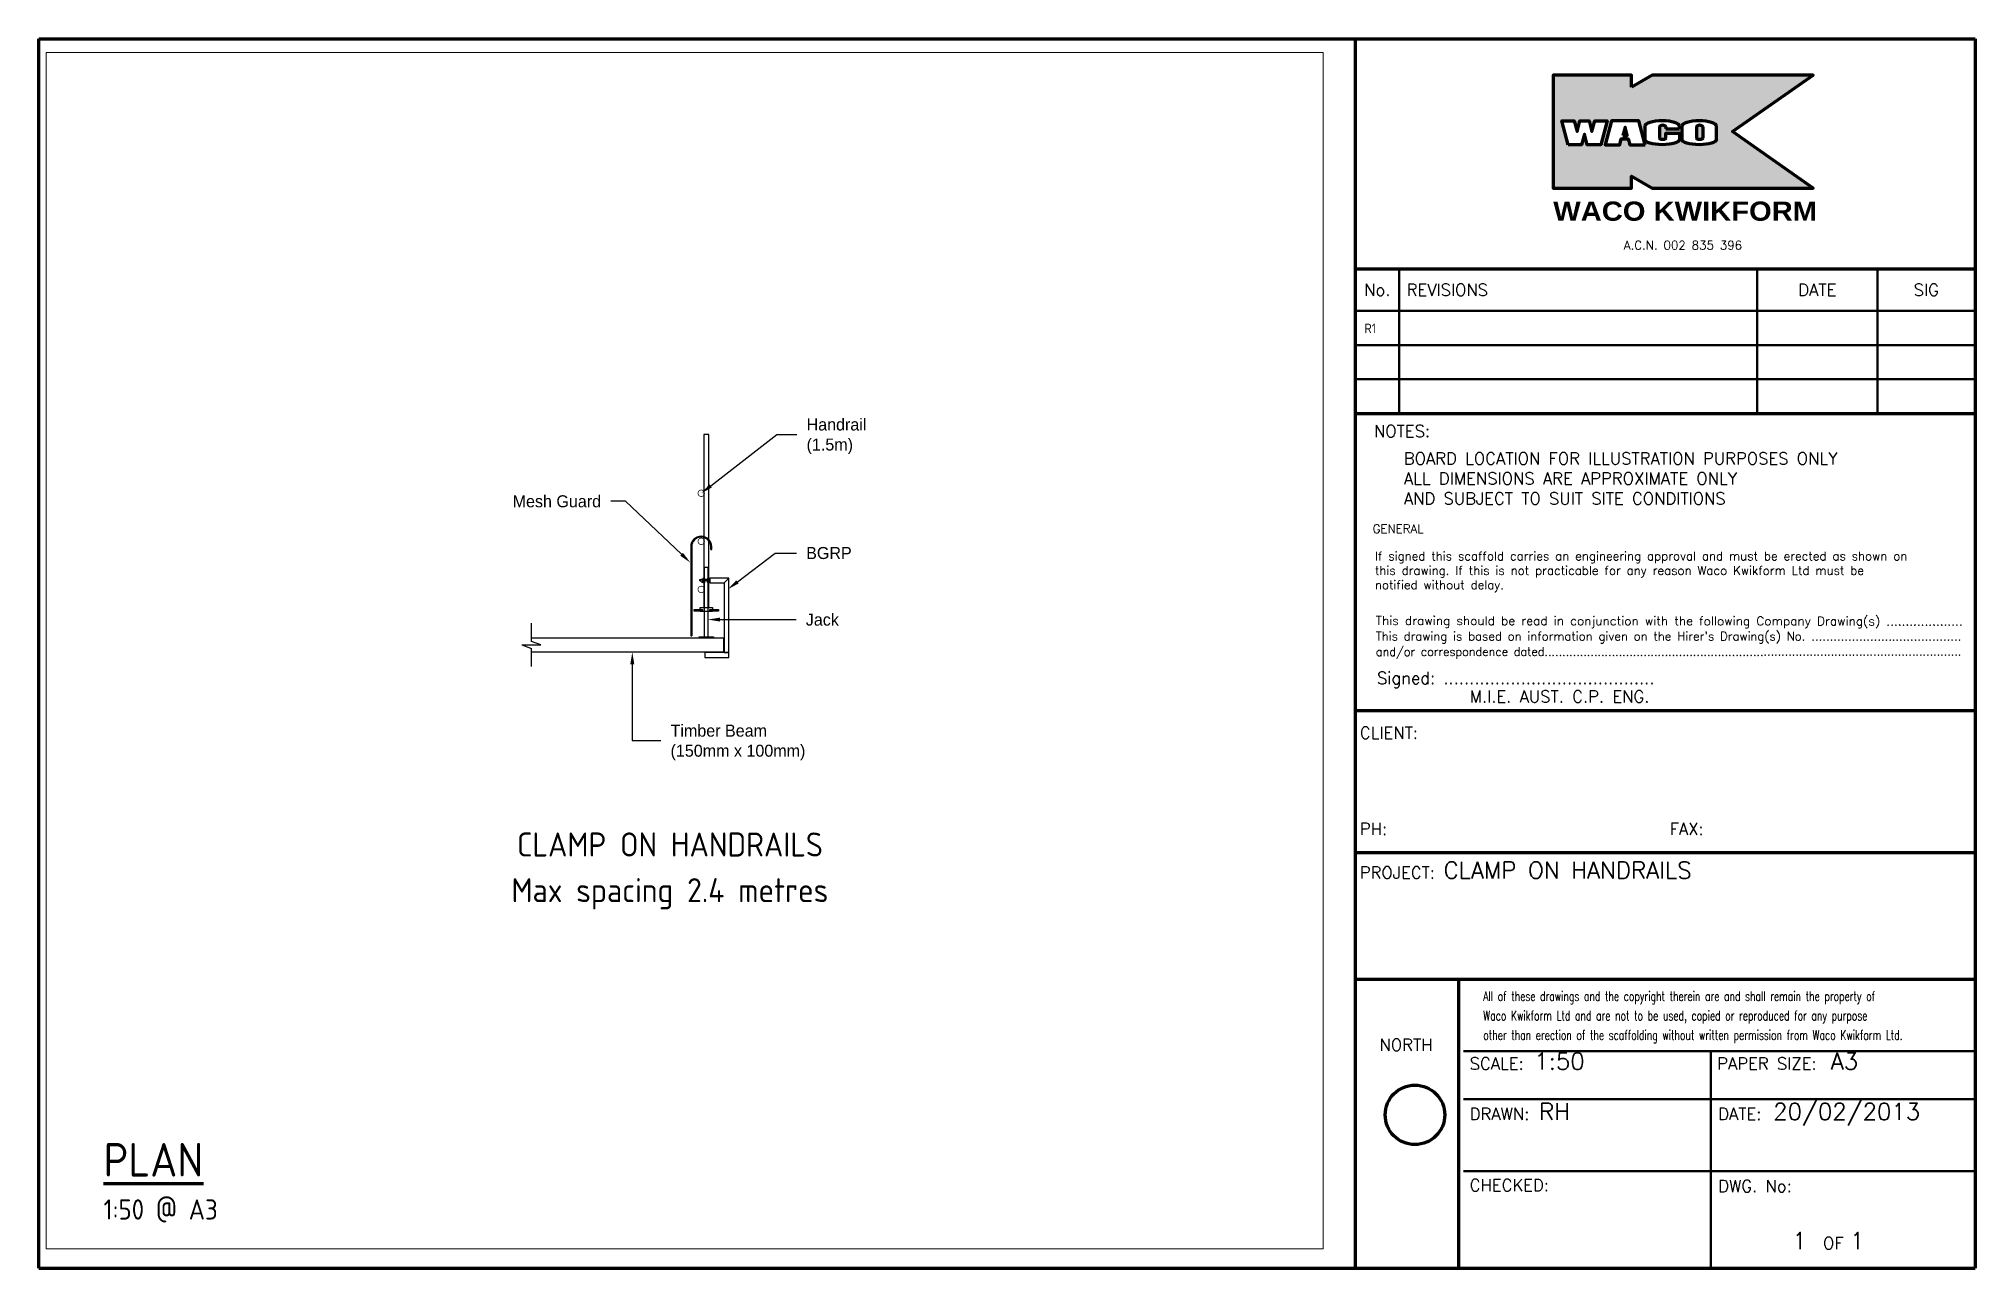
# Paper-space layout 'WACO Kwikform A3 Drawing Sheet No Ledgen' of a CAD drawing. Header units: millimetres. Extents: x 0 to 403, y 0 to 256.
# The model-space entities are those that its viewports show. They can reach past a viewport. Long polylines and large blocks are cut down to what shows.
import ezdxf
from ezdxf import colors
from ezdxf.entities.mleader import LeaderData, LeaderLine
from ezdxf.enums import TextEntityAlignment as Align
from ezdxf.math import Vec2, Vec3

# ---------------------------------------------------------------- set-up
doc = ezdxf.new("R2010")
doc.units = ezdxf.units.MM
doc.linetypes.add('KwikScaf_DASHED', pattern=[3.75, 2.5, -1.25])
doc.layers.add('Extras', color=6, linetype='Continuous')
for name, color, linetype, lineweight in [('Sheet 018', 10, 'Continuous', 18), ('Sheet 025', 50, 'Continuous', 25), ('Sheet 035', 90, 'Continuous', 35), ('Sheet 050', 130, 'Continuous', 50), ('Sheet 070', 180, 'Continuous', 70), ('Text', 7, 'Continuous', 30), ('Text Title', 5, 'Continuous', 70)]:
    doc.layers.add(name, color=color, linetype=linetype, lineweight=lineweight)
doc.layers.add('Viewport', color=7, linetype='Continuous', plot=False)
doc.styles.add('KwikScaf ISO', font='isocp.shx')
doc.styles.add('ROMANS', font='romans')
doc.styles.add('WACO', font='')
doc.styles.get('WACO').set_extended_font_data('Arial Black')

# ---------------------------------------------------------------- blocks, each defined once
blk = doc.blocks.new('KwikScaf A3 Drawing Sheet No Ledgen')
at = {"layer": 'Sheet 070'}
h = blk.add_hatch(color=256, dxfattribs=at)
h.paths.add_polyline_path([(329.6, 235.66), (330.53, 235.66), (330.07, 237.38)], flags=0)
h.paths.add_polyline_path([(334.22, 233.77), (332.89, 238.73), (327.24, 238.73), (325.91, 233.77), (328.94, 233.77), (329.26, 234.98), (330.71, 234.98), (331.03, 233.77)], flags=16)
h.paths.add_polyline_path([(318.21, 233.77), (316.88, 238.73), (319.48, 238.73), (320.07, 236.54), (320.65, 238.73), (322.57, 238.73), (323.16, 236.54), (323.74, 238.73), (326.34, 238.73), (325.01, 233.77), (322.19, 233.77), (321.61, 235.94), (321.03, 233.77)], flags=16)
h.paths.add_polyline_path([(331.37, 245.73), (331.37, 248.23), (315.12, 248.23), (315.12, 224.73), (331.37, 224.73), (331.37, 227.23), (335.7, 224.73), (369.2, 224.73), (352.42, 236.48), (369.2, 248.23), (335.7, 248.23)])
edge = h.paths.add_edge_path(flags=16)
edge.add_line((338.55, 235.15), (338.55, 236.17))
edge.add_line((338.55, 236.17), (341.41, 236.17))
edge.add_line((341.41, 236.17), (341.41, 234.87))
edge.add_ellipse((337.8, 234.87), major_axis=(-3.61, 0), ratio=0.304653, start_angle=0, end_angle=180, ccw=False)
edge.add_line((334.19, 234.87), (334.19, 237.63))
edge.add_ellipse((337.8, 237.63), major_axis=(-3.61, 0), ratio=0.304653, start_angle=180, end_angle=360, ccw=False)
edge.add_line((341.41, 237.63), (341.41, 237.1))
edge.add_line((341.41, 237.1), (338.55, 237.1))
edge.add_line((338.55, 237.1), (338.55, 237.51))
edge.add_ellipse((337.89, 237.51), major_axis=(-0.658, 0), ratio=0.455652, start_angle=180, end_angle=360)
edge.add_line((337.24, 237.51), (337.24, 235.15))
edge.add_ellipse((337.89, 235.15), major_axis=(-0.658, 0), ratio=0.455652, start_angle=0, end_angle=180)
edge = h.paths.add_edge_path(flags=16)
edge.add_ellipse((345.49, 234.87), major_axis=(-3.61, 0), ratio=0.304653, start_angle=0, end_angle=180, ccw=False)
edge.add_line((341.88, 234.87), (341.88, 237.63))
edge.add_ellipse((345.49, 237.63), major_axis=(-3.61, 0), ratio=0.304653, start_angle=180, end_angle=360, ccw=False)
edge.add_line((349.1, 237.63), (349.1, 234.87))
edge = h.paths.add_edge_path(flags=0)
edge.add_line((344.92, 237.51), (344.92, 235.15))
edge.add_ellipse((345.58, 235.15), major_axis=(-0.658, 0), ratio=0.455652, start_angle=0, end_angle=180)
edge.add_line((346.24, 235.15), (346.24, 237.51))
edge.add_ellipse((345.58, 237.51), major_axis=(-0.658, 0), ratio=0.455652, start_angle=180, end_angle=360)
at = {"layer": 'Sheet 050'}
for p, q in [((283.05, 177.81), (283.05, 207.91)), ((357.56, 177.81), (357.56, 207.91)), ((382.56, 177.81), (382.56, 207.91)), ((274, 199.23), (402.92, 199.23)), ((274, 192.09), (402.92, 192.09)), ((274, 184.95), (402.92, 184.95)), ((296.42, 45.18), (402.92, 45.18)), ((347.92, 0.18), (347.92, 45.18)), ((296.42, 35.18), (402.92, 35.18)), ((296.42, 20.18), (402.92, 20.18))]:
    blk.add_line(p, q, dxfattribs=at)
at = {"layer": 'Sheet 070'}
for p, q in [((0, 0), (0, 255.81)), ((0, 255.81), (402.92, 255.81)), ((274, 0), (274, 255.81)), ((402.92, 255.81), (402.92, 0)), ((334.19, 237.63), (334.19, 234.87)), ((337.24, 237.51), (337.24, 235.15)), ((338.55, 237.51), (338.55, 237.1)), ((338.55, 237.1), (341.41, 237.1)), ((341.41, 237.1), (341.41, 237.63)), ((341.88, 237.63), (341.88, 234.87)), ((344.92, 237.51), (344.92, 235.15)), ((346.24, 237.51), (346.24, 235.15)), ((349.1, 234.87), (349.1, 237.63)), ((274, 207.91), (402.92, 207.91)), ((274, 177.81), (402.92, 177.81)), ((274.02, 116.04), (402.92, 116.04)), ((274.02, 86.53), (402.92, 86.53)), ((274, 60.18), (402.92, 60.18)), ((295.46, 0), (295.46, 60)), ((0, 0), (402.92, 0))]:
    blk.add_line(p, q, dxfattribs=at)
for points in [[(331.37, 245.73), (331.37, 248.23), (315.12, 248.23), (315.12, 224.73), (331.37, 224.73), (331.37, 227.23), (335.7, 224.73), (369.2, 224.73), (352.42, 236.48), (369.2, 248.23), (335.7, 248.23)], [(318.21, 233.77), (316.88, 238.73), (319.48, 238.73), (320.07, 236.54), (320.65, 238.73), (322.57, 238.73), (323.16, 236.54), (323.74, 238.73), (326.34, 238.73), (325.01, 233.77), (322.19, 233.77), (321.61, 235.94), (321.03, 233.77), (318.21, 233.77)], [(334.22, 233.77), (332.89, 238.73), (327.24, 238.73), (325.91, 233.77), (328.94, 233.77), (329.26, 234.98), (330.71, 234.98), (331.03, 233.77)], [(329.6, 235.66), (330.53, 235.66), (330.07, 237.38)]]:
    blk.add_lwpolyline(points, close=True, dxfattribs=at)
blk.add_lwpolyline([(338.55, 235.15), (338.55, 236.17), (341.41, 236.17), (341.41, 234.87)], dxfattribs=at)
blk.add_circle((286.34, 31.92), 6.19, dxfattribs=at)
for centre, major_axis, ratio in [((337.8, 237.63), (-3.61, 0), 0.304653), ((337.89, 237.51), (-0.658, 0), 0.455652), ((345.49, 237.63), (-3.61, 0), 0.304653), ((345.58, 237.51), (-0.658, 0), 0.455652)]:
    blk.add_ellipse(centre, major_axis=major_axis, ratio=ratio, start_param=3.141593, end_param=6.283185, dxfattribs=at)
at = {"layer": 'Sheet 070', "extrusion": (0, 0, -1)}
for centre, major_axis, ratio in [((337.8, 234.87), (-3.61, 0), 0.304653), ((337.89, 235.15), (-0.658, 0), 0.455652), ((345.49, 234.87), (-3.61, 0), 0.304653), ((345.58, 235.15), (-0.658, 0), 0.455652)]:
    blk.add_ellipse(centre, major_axis=major_axis, ratio=ratio, start_param=3.141593, end_param=6.283185, dxfattribs=at)
at = {"layer": 'Sheet 018', "style": 'WACO', "width": 0.982356}
blk.add_text('WACO KWIKFORM', height=4, dxfattribs=at).set_placement((315.11, 217.94), (370, 217.94), align=Align.FIT)
at = {"layer": 'Sheet 018', "style": 'ROMANS'}
blk.add_text('A.C.N. 002 835 396', height=1.8, dxfattribs=at).set_placement((342.11, 211.95), align=Align.CENTER)
blk.add_text('GENERAL', height=1.8, dxfattribs=at).set_placement((277.55, 152.96))
for s, rotation, width, p, p2 in [('This drawing should be read in conjunction with the following Company Drawing(s) ....................', 359.9396, 0.893535, (278.22, 133.86), (400.3, 133.73)), ("This drawing is based on information given on the Hirer's Drawing(s) No. .........................................", 359.9904, 0.858759, (278.22, 130.62), (400.04, 130.6)), ('and/or correspondence dated......................................................................................................................', 0.0413, 0.854628, (278.22, 127.38), (400.04, 127.47))]:
    blk.add_text(s, height=1.8, rotation=rotation, dxfattribs=dict(at, width=width)).set_placement(p, p2, align=Align.FIT)
at = {"layer": 'Sheet 018', "style": 'ROMANS', "width": 0.7}
for s, p in [('All of these drawings and the copyright therein are and shall remain the property of ', (300.56, 55.61)), ('Waco Kwikform Ltd and are not to be used, copied or reproduced for any purpose ', (300.56, 51.57)), ('other than erection of the scaffolding without written permission from Waco Kwikform Ltd.', (300.56, 47.52))]:
    blk.add_text(s, height=2, dxfattribs=at).set_placement(p)
at = {"layer": 'Sheet 018', "insert": (278.02, 149.09), "char_height": 1.8, "width": 120.5714, "attachment_point": 1, "style": 'ROMANS'}
blk.add_mtext('If signed this scaffold carries an engineering approval and must be erected as shown on this drawing. If this is not practicable for any reason Waco Kwikform Ltd must be notified without delay.', dxfattribs=at)
at = {"layer": 'Sheet 025', "style": 'ROMANS'}
for s, p in [('No.', (278.53, 203.57)), ('DATE', (370.06, 203.57)), ('SIG', (392.74, 203.57))]:
    blk.add_text(s, height=2.5, dxfattribs=at).set_placement(p, align=Align.MIDDLE_CENTER)
blk.add_text('REVISIONS', height=2.5, dxfattribs=at).set_placement((284.62, 203.57), align=Align.MIDDLE_LEFT)
for s, p in [('NOTES:', (277.81, 172.94)), ('Signed: .........................................', (278.44, 121.56)), ('M.I.E. AUST. C.P. ENG.', (297.73, 117.71)), ('CLIENT:', (274.87, 110.15)), ('PH:', (274.87, 90.15)), ('FAX:', (339.33, 90.15)), ('PROJECT:', (274.87, 81.06)), ('NORTH', (278.97, 45.25)), ('SCALE:', (297.73, 41.33)), ('PAPER SIZE:', (349.23, 41.33)), ('DRAWN:', (297.73, 30.85)), ('DATE:', (349.43, 30.85)), ('CHECKED:', (297.73, 16.04)), ('DWG. No:', (349.43, 15.86)), ('OF', (371.24, 3.98))]:
    blk.add_text(s, height=2.5, dxfattribs=at).set_placement(p)
at = {"layer": 'Sheet 025', "insert": (284.03, 169.74), "char_height": 2.5, "width": 104.1343, "attachment_point": 1, "style": 'ROMANS'}
blk.add_mtext('BOARD LOCATION FOR ILLUSTRATION PURPOSES ONLY\\PALL DIMENSIONS ARE APPROXIMATE ONLY\\PAND SUBJECT TO SUIT SITE CONDITIONS', dxfattribs=at)
at = {"layer": 'Sheet 035', "style": 'ROMANS'}
for tag, p in [('CLIENT_CONTACT', (292.31, 110.15)), ('COMPANY', (292.31, 105.15)), ('ADDRESS_STREET', (292.31, 100.15)), ('CITY', (292.31, 95.15)), ('PHONE_NO.', (292.31, 90.15)), ('FAX_NO.', (356.77, 90.15)), ('PROJECT_TITLE:', (292.31, 81.06)), ('PROJECT_DESCRIPTION', (292.31, 76.06)), ('PROJECT_DESCRIPTION_2', (292.31, 71.06)), ('PROJECT_DESCRIPTION_3', (292.31, 66.06)), ('PROJECT_DESCRIPTION_4', (292.31, 61.06)), ('SCALE', (311.17, 41.33)), ('PAPER_SIZE', (372.87, 41.33)), ('DRAFTSMAN', (312.17, 30.85)), ('DATE', (360.87, 30.85)), ('DWG_NO', (350.27, 9.93))]:
    blk.add_attdef(tag, p, '', height=3.5, dxfattribs=at)
for tag, p in [('PAGE_NO.', (366.37, 3.98)), ('OF_PAGES.', (378.37, 3.98))]:
    blk.add_attdef(tag, text='', height=3.5, dxfattribs=at).set_placement(p, align=Align.CENTER)
blk = doc.blocks.new('REVISION')
at = {"layer": 'Text', "style": 'KwikScaf ISO'}
for tag, p in [('REVISION', (1.85, 2.44)), ('DESCR.', (11.04, 4.15)), ('DATE', (91.75, 2.62)), ('SIGNATURE', (115.81, 2.62)), ('DESCRIPTION2', (11.1, 0.86))]:
    blk.add_attdef(tag, p, '', height=2, dxfattribs=at)
blk = doc.blocks.new('BGRP Side View')
h = blk.add_hatch()
h.set_pattern_fill('LINE', color=256, angle=95, style=0)
h.set_pattern_definition([(95, (-8676.2146, 2327.732), (-3.1629182, -0.2767195), [])])
h.paths.add_polyline_path([(270, 796), (270, 806), (240, 806), (240, 796)])
h.paths.add_polyline_path([(305, 796), (305, 806), (290, 806), (290, 796)])
for p, q in [((0, 826), (200, 826)), ((50, 776), (0, 826)), ((200, 826), (200, 776)), ((200, 826), (225, 817)), ((200, 823), (200, 778)), ((225, 811), (215, 811)), ((215, 791), (215, 811)), ((225, 811), (225, 817)), ((250, 823), (250, 811)), ((250, 823), (271, 823)), ((250, 811), (271, 811)), ((270, 788), (270, 813)), ((290, 813), (270, 813)), ((271, 823), (271, 811)), ((290, 788), (290, 813)), ((200, 776), (50, 776)), ((200, 776), (225, 784)), ((215, 806), (270, 806)), ((215, 796), (270, 796)), ((225, 791), (215, 791)), ((225, 791), (225, 784)), ((240, 796), (240, 806)), ((250, 791), (271, 791)), ((250, 778), (250, 791)), ((250, 778), (271, 778)), ((290, 788), (270, 788)), ((271, 778), (271, 791)), ((290, 806), (305, 806)), ((290, 796), (305, 796)), ((305, 806), (305, 796))]:
    blk.add_line(p, q)
blk.add_lwpolyline([(50, 776), (50, 51), (0, 51), (0, 826)])
blk.add_lwpolyline([(0, 51), (250, 51), (250, 1), (0, 1)], close=True)
blk = doc.blocks.new('Knuckle')
at = {"color": 190}
for points in [[(-127.5, 20), (-38.25, 20), (-38.25, 5), (-127.5, 5)], [(38.25, 20), (127.5, 20), (127.5, 5), (38.25, 5)]]:
    blk.add_lwpolyline(points, close=True, dxfattribs=at)
for points in [[(-63.75, 20), (-63.75, 40), (63.75, 40), (63.75, 20)], [(63.75, 5), (63.75, 0), (-63.75, 0), (-63.75, 5)]]:
    blk.add_lwpolyline(points, dxfattribs=at)
blk = doc.blocks.new('Meshguard')
for p, q in [((-109, 0), (-109, -926)), ((-99, 0), (-99, -926)), ((99, -30), (99, 0)), ((109, -30), (109, 0)), ((99, -30), (109, -30)), ((-109, -926), (-99, -926))]:
    blk.add_line(p, q)
for radius in [109, 99.3]:
    blk.add_arc((0, 0), radius, 0, 180)

msp = doc.modelspace()

# ---------------------------------------------------------------- linework, layer by layer
at = {"color": 190, "linetype": 'KwikScaf_DASHED', "ltscale": 0.7, "extrusion": (2.44923e-16, 1, 2.30446e-16)}
for p, q in [((38131, 41461), (38112, 41461)), ((38149, 41461), (38131, 41461))]:
    msp.add_line(p, q, dxfattribs=at)
at = {"color": 190, "ltscale": 0.7, "extrusion": (2.44923e-16, 1, 2.30446e-16)}
for p, q in [((38112, 40741), (38112, 41461)), ((38149, 40741), (38149, 41461))]:
    msp.add_line(p, q, dxfattribs=at)
for p, q in [((36311, 40692), (36311, 40880)), ((36311, 40430), (36311, 40619))]:
    msp.add_line(p, q)
at = {"color": 40}
for p, q in [((36311, 40730), (38311, 40730)), ((38311, 40730), (38311, 40580)), ((38311, 40580), (36311, 40580))]:
    msp.add_line(p, q, dxfattribs=at)
at = {"color": 190}
msp.add_lwpolyline([(38055, 40741), (38207, 40741), (38207, 40733), (38055, 40733)], close=True, dxfattribs=at)
at = {"layer": 'Extras'}
msp.add_lwpolyline([(38106, 41043), (38156, 41043), (38156, 42843), (38106, 42843)], close=True, dxfattribs=at)
at = {"layer": 'Extras', "const_width": 7.5}
for points in [[(38045, 42233, 1), (38112, 42233, 1)], [(38045, 41733, 1), (38112, 41733, 1)], [(38045, 41233, 1), (38112, 41233, 1)]]:
    msp.add_lwpolyline(points, format="xyb", close=True, dxfattribs=at)
at = {"layer": 'Text'}
for p, q in [((36211, 40655), (36411, 40655)), ((36211, 40655), (36311, 40619)), ((36411, 40655), (36311, 40692))]:
    msp.add_line(p, q, dxfattribs=at)

# ---------------------------------------------------------------- block references
for name, p in [('Meshguard', (38078, 41677)), ('Knuckle', (38131, 41003))]:
    msp.add_blockref(name, p)
at = {"xscale": -1}
msp.add_blockref('BGRP Side View', (38366, 40525), dxfattribs=at)

# ---------------------------------------------------------------- leaders
at = {"layer": 'Text'}
ml = msp.add_multileader_mtext('Standard', dxfattribs=at)
ml.set_content('Handrail\\P(1.5m)', color=256)
ml.set_leader_properties()
ml.build(insert=Vec2(0, 0))
ml.multileader.update_dxf_attribs({"text_left_attachment_type": 2, "text_right_attachment_type": 2, "dogleg_length": 0, "arrow_head_size": 125, "scale": 0.5})
ctx = ml.context
ctx.base_point, ctx.scale, ctx.char_height, ctx.arrow_head_size, ctx.landing_gap_size, ctx.plane_origin = Vec3(39074, 42845), 0.5, 125, 125, 100, Vec3(38078, 42233)
ctx.left_attachment, ctx.right_attachment = 2, 2
notes = []
notes.append((ctx, [(0, (1, 1, 0), (39074, 42845), (1, 0), 0, [(0, [(38078, 42233), (38863, 42845)], 0, [])])]))
ctx.mtext.insert, ctx.mtext.flow_direction = Vec3(39174, 43011), 5
ml = msp.add_multileader_mtext('Standard', dxfattribs=at)
ml.set_content('Mesh Guard', color=256)
ml.set_leader_properties()
ml.build(insert=Vec2(0, 0))
ml.multileader.update_dxf_attribs({"text_left_attachment_type": 2, "text_right_attachment_type": 2, "dogleg_length": 0, "arrow_head_size": 125, "scale": 0.5})
ctx = ml.context
ctx.base_point, ctx.scale, ctx.char_height, ctx.arrow_head_size, ctx.landing_gap_size, ctx.plane_origin = Vec3(35727, 42150), 0.5, 125, 125, 100, Vec3(37965, 41512)
ctx.left_attachment, ctx.right_attachment, ctx.text_align_type = 2, 2, 2
notes.append((ctx, [(0, (1, 1, 0), (37136, 42150), (-1, 0), 0, [(0, [(37965, 41512), (37291, 42150)], 0, [])])]))
ctx.mtext.insert, ctx.mtext.alignment, ctx.mtext.flow_direction = Vec3(37036, 42212), 3, 5
ml = msp.add_multileader_mtext('Standard', dxfattribs=at)
ml.set_content('BGRP', color=256)
ml.set_leader_properties()
ml.build(insert=Vec2(0, 0))
ml.multileader.update_dxf_attribs({"text_left_attachment_type": 2, "text_right_attachment_type": 2, "dogleg_length": 0, "arrow_head_size": 125, "scale": 0.5})
ctx = ml.context
ctx.base_point, ctx.scale, ctx.char_height, ctx.arrow_head_size, ctx.landing_gap_size, ctx.plane_origin = Vec3(39070, 41611), 0.5, 125, 125, 100, Vec3(38356, 41235)
ctx.left_attachment, ctx.right_attachment = 2, 2
notes.append((ctx, [(0, (1, 1, 0), (39070, 41611), (1, 0), 0, [(0, [(38356, 41235), (38846, 41611)], 0, [])])]))
ctx.mtext.insert, ctx.mtext.flow_direction = Vec3(39170, 41674), 5
ml = msp.add_multileader_mtext('Standard', dxfattribs=at)
ml.set_content('Jack', color=256)
ml.set_leader_properties()
ml.build(insert=Vec2(0, 0))
ml.multileader.update_dxf_attribs({"text_left_attachment_type": 2, "text_right_attachment_type": 2, "dogleg_length": 0, "arrow_head_size": 125, "scale": 0.5})
ctx = ml.context
ctx.base_point, ctx.scale, ctx.char_height, ctx.arrow_head_size, ctx.landing_gap_size, ctx.plane_origin = Vec3(39066, 40919), 0.5, 125, 125, 100, Vec3(38148, 40919)
ctx.left_attachment, ctx.right_attachment = 2, 2
notes.append((ctx, [(0, (1, 1, 0), (39066, 40919), (1, 0), 0, [(0, [(38148, 40919)], 0, [])])]))
ctx.mtext.insert, ctx.mtext.flow_direction = Vec3(39166, 40981), 5
ml = msp.add_multileader_mtext('Standard', dxfattribs=at)
ml.set_content('Timber Beam\\P(150mm x 100mm)', color=256)
ml.set_leader_properties()
ml.build(insert=Vec2(0, 0))
ml.multileader.update_dxf_attribs({"text_left_attachment_type": 2, "text_right_attachment_type": 2, "dogleg_length": 0, "arrow_head_size": 125, "scale": 0.5})
ctx = ml.context
ctx.base_point, ctx.scale, ctx.char_height, ctx.arrow_head_size, ctx.landing_gap_size, ctx.plane_origin = Vec3(37659, 39660), 0.5, 125, 125, 100, Vec3(37361, 40289)
ctx.left_attachment, ctx.right_attachment = 2, 2
notes.append((ctx, [(0, (1, 1, 0), (37659, 39660), (1, 0), 0, [(0, [(37361, 40580), (37361, 39660)], 0, [])])]))
ctx.mtext.insert, ctx.mtext.flow_direction = Vec3(37759, 39826), 5
for ctx, leaders in notes:
    for number, flags, end, landing, length, lines in leaders:
        leader = LeaderData()
        leader.index, (leader.has_last_leader_line, leader.has_dogleg_vector, leader.attachment_direction) = number, flags
        leader.last_leader_point, leader.dogleg_vector, leader.dogleg_length = Vec3(end), Vec3(landing), length
        for number, points, colour, breaks in lines:
            line = LeaderLine()
            line.index, line.vertices, line.color, line.breaks = number, Vec3.list(points), colors.encode_raw_color(colour), breaks
            leader.lines.append(line)
        ctx.leaders.append(leader)

psp = doc.layouts.new('WACO Kwikform A3 Drawing Sheet No Ledgen')

# ---------------------------------------------------------------- block references
at = {"layer": 'Text'}
psp.add_blockref('KwikScaf A3 Drawing Sheet No Ledgen', (0, 0), dxfattribs=at).add_auto_attribs({'PROJECT_TITLE:': 'CLAMP ON HANDRAILS', 'SCALE': '1:50', 'PAPER_SIZE': 'A3', 'DRAFTSMAN': 'RH', 'DATE': '20/02/2013', 'PAGE_NO.': '1', 'OF_PAGES.': '1'})
ref = psp.add_blockref('REVISION', (274, 192.09), dxfattribs=at)
ref.add_attrib('REVISION', 'R1', (275.85, 194.54), dxfattribs={"height": 2, "style": 'KwikScaf ISO'})

# ---------------------------------------------------------------- texts
at = {"layer": 'Text', "style": 'KwikScaf ISO'}
for s, p in [('CLAMP ON HANDRAILS', (131.33, 84.17)), ('Max spacing 2.4 metres', (131.33, 74.67))]:
    psp.add_text(s, height=5, dxfattribs=at).set_placement(p, align=Align.BOTTOM_CENTER)
at = {"layer": 'Text Title', "style": 'KwikScaf ISO'}
psp.add_text('%%UPLAN', height=7, dxfattribs=at).set_placement((13.48, 19.07))
at = {"layer": 'Text Title', "color": 1, "style": 'KwikScaf ISO'}
psp.add_text('1:50 @ A3', height=4.2, dxfattribs=at).set_placement((13.48, 10.13))

# ---------------------------------------------------------------- viewports
at = {"layer": 'Viewport'}
psp.add_viewport(center=(134.39, 128.5), size=(265.66, 248.9666), view_center_point=(37905.44, 40595.8), view_height=12448.329, dxfattribs=at)

doc.saveas('drawing.dxf')
